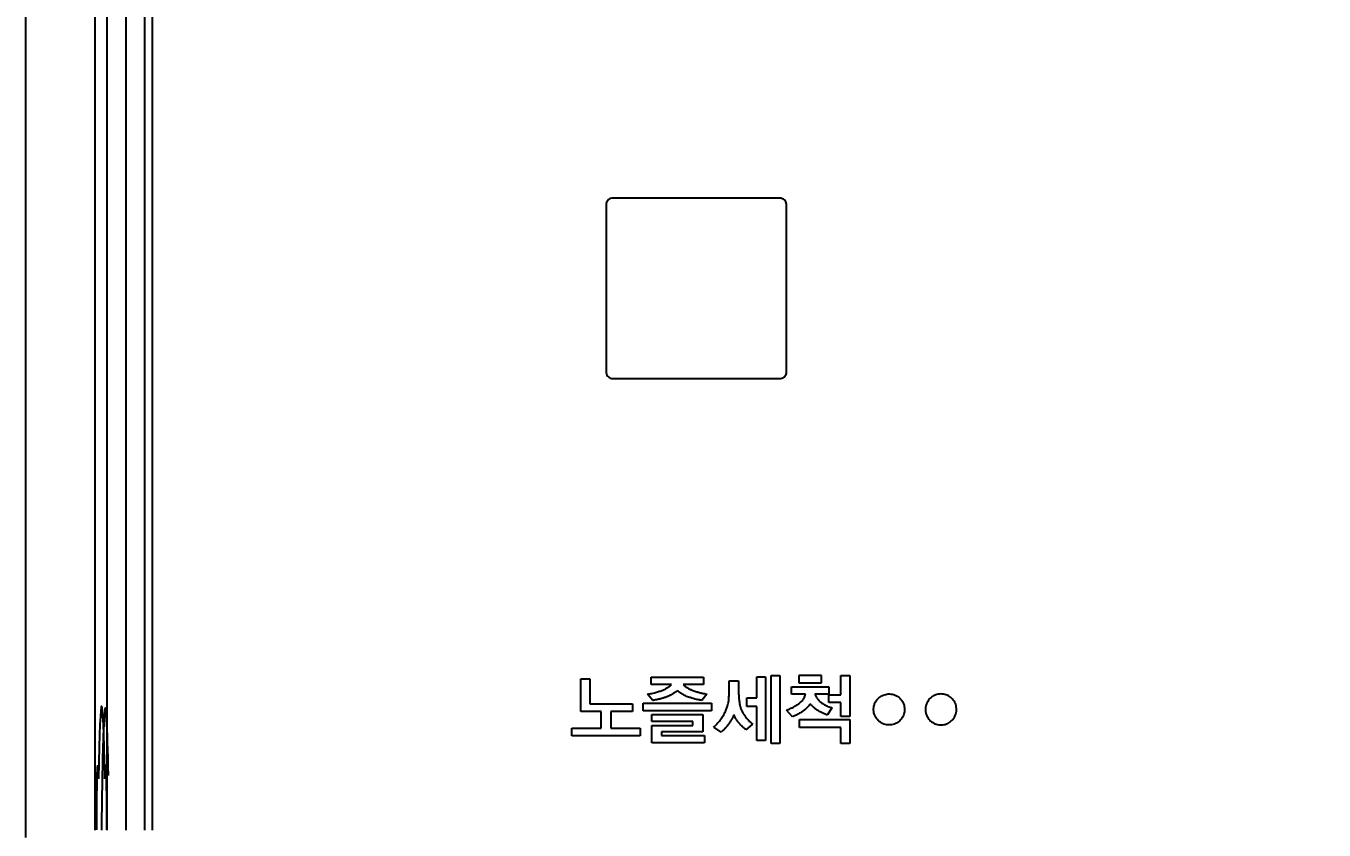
# Model space of a CAD drawing. Header units: millimetres. Extents: x 28 to 2363, y 8 to 1657.
# Drawn here: x 408.77 to 443.78, y 1232.73 to 1254.41 of the extents above; entities that cross this region are included whole.
import ezdxf

# ---------------------------------------------------------------- set-up
doc = ezdxf.new("R2010")
doc.units = ezdxf.units.MM
doc.layers.get('Defpoints').update_dxf_attribs({"linetype": 'CONTINUOUS'})
doc.layers.add('1LINE', color=7, linetype='CONTINUOUS')
doc.styles.add('Annotative', font='malgun.ttf')
doc.dimstyles.new('WOO', dxfattribs={"dimtxt": 20, "dimasz": 2, "dimexe": 1.25, "dimexo": 0.3, "dimgap": 1, "dimtad": 1, "dimdec": 1, "dimzin": 1, "dimdsep": 46, "dimtxsty": 'Annotative', "dimcen": 0, "dimclrd": 1, "dimclre": 1, "dimclrt": 2, "dimadec": 0, "dimazin": 0, "dimtfac": 1, "dimtdec": 1, "dimtofl": 0, "dimtmove": 0, "dimatfit": 3, "dimfxl": 0, "dimarcsym": 0})

# ---------------------------------------------------------------- blocks, each defined once
blk = doc.blocks.new('*D10')
at = {"layer": '1LINE', "color": 1, "lineweight": -2}
for p, q in [((408.775, 1232.532), (408.775, 1334.195)), ((641.425, 1232.532), (641.425, 1334.195)), ((410.775, 1332.945), (639.425, 1332.945))]:
    blk.add_line(p, q, dxfattribs=at)
at = {"layer": '1LINE', "color": 1}
for points in [[(410.775, 1333.278), (410.775, 1332.611), (408.775, 1332.945)], [(639.425, 1333.278), (639.425, 1332.611), (641.425, 1332.945)]]:
    blk.add_solid(points, dxfattribs=at)
at = {"layer": 'Defpoints', "color": 0}
for p in [(641.425, 1332.945), (408.775, 1232.232), (641.425, 1232.232)]:
    blk.add_point(p, dxfattribs=at)
at = {"layer": '1LINE', "color": 2, "insert": (525.1, 1344.278), "char_height": 20, "attachment_point": 5, "style": 'Annotative'}
blk.add_mtext('233', dxfattribs=at)

msp = doc.modelspace()

# ---------------------------------------------------------------- linework, layer by layer
at = {"layer": '1LINE', "linetype": 'Continuous'}
for p, q in [((410.635, 1266.52), (410.635, 1232.733)), ((410.966, 1232.733), (410.966, 1266.52)), ((411.466, 1266.52), (411.466, 1232.733)), ((411.975, 1266.52), (411.975, 1232.733)), ((412.175, 1266.52), (412.175, 1232.733)), ((424.416, 1249.584), (424.416, 1245.089)), ((429.097, 1249.77), (424.602, 1249.77)), ((429.284, 1245.089), (429.284, 1249.133)), ((424.602, 1244.902), (429.098, 1244.902)), ((423.734, 1236.804), (423.976, 1236.804)), ((423.734, 1235.924), (423.734, 1236.804)), ((423.976, 1236.804), (423.976, 1236.136)), ((423.976, 1236.804), (423.976, 1236.804)), ((423.976, 1236.804), (423.976, 1236.136)), ((425.634, 1236.852), (427.042, 1236.852)), ((425.634, 1236.655), (425.634, 1236.852)), ((426.177, 1236.655), (425.634, 1236.655)), ((427.042, 1236.655), (426.498, 1236.655)), ((427.042, 1236.852), (427.042, 1236.655)), ((427.042, 1236.852), (427.042, 1236.655)), ((427.042, 1236.852), (427.042, 1236.852)), ((427.042, 1236.655), (427.042, 1236.655)), ((427.734, 1236.753), (427.991, 1236.753)), ((427.734, 1236.442), (427.734, 1236.753)), ((427.991, 1236.753), (427.991, 1236.442)), ((427.991, 1236.753), (427.991, 1236.442)), ((427.991, 1236.753), (427.991, 1236.753)), ((428.478, 1236.86), (428.712, 1236.86)), ((428.478, 1236.292), (428.478, 1236.86)), ((428.712, 1236.86), (428.712, 1235.147)), ((428.712, 1236.86), (428.712, 1235.147)), ((428.712, 1236.86), (428.712, 1236.86)), ((428.867, 1236.902), (429.1, 1236.902)), ((428.867, 1235.064), (428.867, 1236.902)), ((429.1, 1236.902), (429.1, 1236.902)), ((429.1, 1236.902), (429.1, 1235.064)), ((429.1, 1236.902), (429.1, 1235.064)), ((429.414, 1236.392), (429.414, 1236.595)), ((429.414, 1236.595), (430.425, 1236.595)), ((430.228, 1236.9), (429.616, 1236.9)), ((429.616, 1236.9), (429.616, 1236.704)), ((429.616, 1236.704), (430.228, 1236.704)), ((430.228, 1236.704), (430.228, 1236.9)), ((430.228, 1236.9), (430.228, 1236.9)), ((430.228, 1236.704), (430.228, 1236.9)), ((430.228, 1236.704), (430.228, 1236.704)), ((430.425, 1236.595), (430.425, 1236.392)), ((430.425, 1236.595), (430.425, 1236.595)), ((430.425, 1236.595), (430.425, 1236.392)), ((430.748, 1236.902), (430.99, 1236.902)), ((430.748, 1236.375), (430.748, 1236.902)), ((430.99, 1236.902), (430.99, 1235.793)), ((430.99, 1236.902), (430.99, 1236.902)), ((430.99, 1236.902), (430.99, 1235.793)), ((425.677, 1236.227), (425.538, 1236.396)), ((425.824, 1236.255), (425.824, 1236.255)), ((426.037, 1236.317), (426.037, 1236.317)), ((426.226, 1236.409), (426.226, 1236.409)), ((426.601, 1236.573), (426.601, 1236.573)), ((426.753, 1236.497), (426.753, 1236.497)), ((426.957, 1236.434), (426.957, 1236.434)), ((427.138, 1236.396), (426.998, 1236.227)), ((427.138, 1236.396), (426.998, 1236.227)), ((427.138, 1236.396), (427.138, 1236.396)), ((427.991, 1236.442), (427.991, 1236.442)), ((428.215, 1236.292), (428.478, 1236.292)), ((428.215, 1236.062), (428.215, 1236.292)), ((429.792, 1236.392), (429.414, 1236.392)), ((430.425, 1236.392), (430.046, 1236.392)), ((430.114, 1236.272), (430.114, 1236.272)), ((430.42, 1236.375), (430.748, 1236.375)), ((430.42, 1236.171), (430.42, 1236.375)), ((430.425, 1236.392), (430.425, 1236.392)), ((432.048, 1236.401), (432.048, 1236.401)), ((424.283, 1235.924), (423.734, 1235.924)), ((423.976, 1236.136), (425.128, 1236.136)), ((423.976, 1236.136), (423.976, 1236.136)), ((424.283, 1235.482), (424.283, 1235.924)), ((424.542, 1235.924), (424.542, 1235.482)), ((425.128, 1235.924), (424.542, 1235.924)), ((424.542, 1235.924), (424.542, 1235.924)), ((424.542, 1235.924), (424.542, 1235.482)), ((425.128, 1236.136), (425.128, 1235.924)), ((425.128, 1236.136), (425.128, 1236.136)), ((425.128, 1236.136), (425.128, 1235.924)), ((425.128, 1235.924), (425.128, 1235.924)), ((425.419, 1236.148), (427.257, 1236.148)), ((425.419, 1235.949), (425.419, 1236.148)), ((427.257, 1235.949), (425.419, 1235.949)), ((425.677, 1236.227), (425.677, 1236.227)), ((426.998, 1236.227), (426.998, 1236.227)), ((427.257, 1236.148), (427.257, 1235.949)), ((427.257, 1236.148), (427.257, 1236.148)), ((427.257, 1236.148), (427.257, 1235.949)), ((427.257, 1235.949), (427.257, 1235.949)), ((428.018, 1236.14), (428.018, 1236.14)), ((428.478, 1236.062), (428.215, 1236.062)), ((428.478, 1235.147), (428.478, 1236.062)), ((429.441, 1235.786), (429.282, 1235.968)), ((429.715, 1235.931), (429.715, 1235.931)), ((429.841, 1236.037), (429.841, 1236.037)), ((430.222, 1236.166), (430.222, 1236.166)), ((430.382, 1236.076), (430.382, 1236.076)), ((430.508, 1236.031), (430.385, 1235.837)), ((430.508, 1236.031), (430.385, 1235.837)), ((430.748, 1236.171), (430.42, 1236.171)), ((430.508, 1236.031), (430.508, 1236.031)), ((430.748, 1235.793), (430.748, 1236.171)), ((425.648, 1235.847), (427.027, 1235.847)), ((425.648, 1235.655), (425.648, 1235.847)), ((426.759, 1235.655), (425.648, 1235.655)), ((425.648, 1235.551), (426.759, 1235.551)), ((425.648, 1235.085), (425.648, 1235.551)), ((426.759, 1235.551), (426.759, 1235.655)), ((427.027, 1235.847), (427.027, 1235.381)), ((427.027, 1235.847), (427.027, 1235.381)), ((427.027, 1235.847), (427.027, 1235.847)), ((427.733, 1235.609), (427.733, 1235.609)), ((427.815, 1235.736), (427.815, 1235.736)), ((428.121, 1235.864), (428.121, 1235.864)), ((428.367, 1235.59), (428.188, 1235.436)), ((428.367, 1235.59), (428.188, 1235.436)), ((428.249, 1235.697), (428.249, 1235.697)), ((428.367, 1235.59), (428.367, 1235.59)), ((429.441, 1235.786), (429.441, 1235.786)), ((429.56, 1235.839), (429.56, 1235.839)), ((429.633, 1235.71), (430.986, 1235.71)), ((429.633, 1235.494), (429.633, 1235.71)), ((430.385, 1235.837), (430.385, 1235.837)), ((430.99, 1235.793), (430.748, 1235.793)), ((430.986, 1235.71), (430.986, 1235.064)), ((430.986, 1235.71), (430.986, 1235.71)), ((430.986, 1235.71), (430.986, 1235.064)), ((430.99, 1235.793), (430.99, 1235.793)), ((432.048, 1235.565), (432.048, 1235.565)), ((423.498, 1235.482), (424.283, 1235.482)), ((423.498, 1235.271), (423.498, 1235.482)), ((425.335, 1235.271), (423.498, 1235.271)), ((424.542, 1235.482), (425.335, 1235.482)), ((424.542, 1235.482), (424.542, 1235.482)), ((425.335, 1235.482), (425.335, 1235.482)), ((425.335, 1235.482), (425.335, 1235.271)), ((425.335, 1235.482), (425.335, 1235.271)), ((425.335, 1235.271), (425.335, 1235.271)), ((425.914, 1235.381), (425.914, 1235.277)), ((425.914, 1235.381), (425.914, 1235.277)), ((427.027, 1235.381), (425.914, 1235.381)), ((425.914, 1235.381), (425.914, 1235.381)), ((425.914, 1235.277), (427.071, 1235.277)), ((425.914, 1235.277), (425.914, 1235.277)), ((427.027, 1235.381), (427.027, 1235.381)), ((427.071, 1235.277), (427.071, 1235.085)), ((427.071, 1235.277), (427.071, 1235.085)), ((427.071, 1235.277), (427.071, 1235.277)), ((427.522, 1235.371), (427.319, 1235.509)), ((427.522, 1235.371), (427.522, 1235.371)), ((427.633, 1235.481), (427.633, 1235.481)), ((428.188, 1235.436), (428.188, 1235.436)), ((430.746, 1235.494), (429.633, 1235.494)), ((430.746, 1235.064), (430.746, 1235.494)), ((427.071, 1235.085), (425.648, 1235.085)), ((427.071, 1235.085), (427.071, 1235.085)), ((428.712, 1235.147), (428.478, 1235.147)), ((428.712, 1235.147), (428.712, 1235.147)), ((429.1, 1235.064), (428.867, 1235.064)), ((429.1, 1235.064), (429.1, 1235.064)), ((430.986, 1235.064), (430.746, 1235.064)), ((430.986, 1235.064), (430.986, 1235.064))]:
    msp.add_line(p, q, dxfattribs=at)
for centre, major_axis, start_param, end_param in [((410.816, 1228.82), (0, 7.25), 5.530522, 7.035849), ((410.916, 1228.82), (0, 7.2), 5.556157, 7.279511), ((410.916, 1228.82), (0, 7.2), 0.399721, 0.67246)]:
    msp.add_ellipse(centre, major_axis=major_axis, ratio=0.017455, start_param=start_param, end_param=end_param, dxfattribs=at)
for points, knots in [([(424.602, 1249.77), (424.581, 1249.77), (424.56, 1249.766), (424.52, 1249.752), (424.501, 1249.742), (424.467, 1249.715), (424.453, 1249.698), (424.432, 1249.662), (424.424, 1249.643), (424.417, 1249.611), (424.416, 1249.597), (424.416, 1249.584)], [0, 0, 0, 0, 0.217689, 0.217689, 0.43492, 0.43492, 0.658347, 0.658347, 0.861778, 0.861778, 1, 1, 1, 1]), ([(429.284, 1249.133), (429.284, 1249.203), (429.284, 1249.273), (429.284, 1249.415), (429.284, 1249.486), (429.285, 1249.585), (429.284, 1249.613), (429.269, 1249.659), (429.26, 1249.678), (429.236, 1249.71), (429.221, 1249.725), (429.188, 1249.748), (429.169, 1249.757), (429.133, 1249.767), (429.115, 1249.77), (429.097, 1249.77)], [0, 0, 0, 0, 0.283392, 0.283392, 0.570299, 0.570299, 0.683625, 0.683625, 0.765234, 0.765234, 0.846958, 0.846958, 0.928834, 0.928834, 1, 1, 1, 1]), ([(424.416, 1245.089), (424.416, 1245.067), (424.42, 1245.046), (424.433, 1245.006), (424.444, 1244.987), (424.47, 1244.954), (424.486, 1244.941), (424.521, 1244.92), (424.54, 1244.912), (424.574, 1244.904), (424.588, 1244.902), (424.602, 1244.902)], [0, 0, 0, 0, 0.218174, 0.218174, 0.436823, 0.436823, 0.645925, 0.645925, 0.856084, 0.856084, 1, 1, 1, 1]), ([(429.098, 1244.902), (429.119, 1244.902), (429.14, 1244.906), (429.18, 1244.92), (429.199, 1244.931), (429.232, 1244.957), (429.247, 1244.974), (429.268, 1245.01), (429.275, 1245.029), (429.282, 1245.061), (429.284, 1245.075), (429.284, 1245.089)], [0, 0, 0, 0, 0.217769, 0.217769, 0.435075, 0.435075, 0.658663, 0.658663, 0.862237, 0.862237, 1, 1, 1, 1]), ([(426.076, 1236.573), (426.087, 1236.58), (426.098, 1236.588), (426.12, 1236.603), (426.131, 1236.611), (426.154, 1236.631), (426.166, 1236.643), (426.177, 1236.655)], [0, 0, 0, 0, 0.306902, 0.306902, 0.614004, 0.614004, 1, 1, 1, 1]), ([(426.498, 1236.655), (426.507, 1236.645), (426.517, 1236.636), (426.537, 1236.618), (426.548, 1236.609), (426.572, 1236.591), (426.586, 1236.582), (426.601, 1236.573)], [0, 0, 0, 0, 0.308091, 0.308091, 0.615077, 0.615077, 1, 1, 1, 1]), ([(425.538, 1236.396), (425.556, 1236.399), (425.575, 1236.402), (425.612, 1236.41), (425.63, 1236.413), (425.672, 1236.423), (425.695, 1236.428), (425.719, 1236.434)], [0, 0, 0, 0, 0.304963, 0.304963, 0.609891, 0.609891, 1, 1, 1, 1]), ([(425.824, 1236.255), (425.808, 1236.251), (425.791, 1236.247), (425.759, 1236.24), (425.742, 1236.237), (425.71, 1236.231), (425.694, 1236.229), (425.677, 1236.227)], [0, 0, 0, 0, 0.339059, 0.339059, 0.669086, 0.669086, 1, 1, 1, 1]), ([(425.824, 1236.255), (425.819, 1236.253), (425.814, 1236.252), (425.79, 1236.247), (425.771, 1236.242), (425.735, 1236.235), (425.718, 1236.232), (425.693, 1236.229), (425.685, 1236.228), (425.677, 1236.227)], [0, 0, 0, 0, 0.098344, 0.098344, 0.500012, 0.500012, 0.839188, 0.839188, 1, 1, 1, 1]), ([(425.719, 1236.434), (425.737, 1236.439), (425.755, 1236.443), (425.791, 1236.453), (425.809, 1236.459), (425.859, 1236.474), (425.891, 1236.485), (425.922, 1236.497)], [0, 0, 0, 0, 0.264872, 0.264872, 0.529755, 0.529755, 1, 1, 1, 1]), ([(426.037, 1236.317), (426.022, 1236.312), (426.008, 1236.307), (425.97, 1236.295), (425.946, 1236.287), (425.902, 1236.275), (425.882, 1236.269), (425.85, 1236.261), (425.837, 1236.258), (425.824, 1236.255)], [0, 0, 0, 0, 0.204625, 0.204625, 0.546008, 0.546008, 0.819031, 0.819031, 1, 1, 1, 1]), ([(426.037, 1236.317), (426.018, 1236.31), (425.999, 1236.304), (425.96, 1236.292), (425.941, 1236.286), (425.889, 1236.271), (425.857, 1236.262), (425.824, 1236.255)], [0, 0, 0, 0, 0.272975, 0.272975, 0.545963, 0.545963, 1, 1, 1, 1]), ([(425.922, 1236.497), (425.936, 1236.502), (425.951, 1236.508), (425.979, 1236.521), (425.993, 1236.527), (426.03, 1236.546), (426.053, 1236.559), (426.076, 1236.573)], [0, 0, 0, 0, 0.268041, 0.268041, 0.536114, 0.536114, 1, 1, 1, 1]), ([(426.226, 1236.409), (426.211, 1236.399), (426.195, 1236.39), (426.163, 1236.372), (426.147, 1236.364), (426.111, 1236.346), (426.09, 1236.337), (426.058, 1236.325), (426.048, 1236.321), (426.037, 1236.317)], [0, 0, 0, 0, 0.258237, 0.258237, 0.516471, 0.516471, 0.835864, 0.835864, 1, 1, 1, 1]), ([(426.226, 1236.409), (426.211, 1236.399), (426.195, 1236.39), (426.163, 1236.372), (426.147, 1236.364), (426.1, 1236.341), (426.069, 1236.328), (426.037, 1236.317)], [0, 0, 0, 0, 0.258151, 0.258151, 0.516301, 0.516301, 1, 1, 1, 1]), ([(426.34, 1236.492), (426.328, 1236.48), (426.314, 1236.47), (426.288, 1236.451), (426.275, 1236.442), (426.251, 1236.425), (426.238, 1236.417), (426.226, 1236.409)], [0, 0, 0, 0, 0.366307, 0.366307, 0.683017, 0.683017, 1, 1, 1, 1]), ([(426.45, 1236.409), (426.435, 1236.418), (426.421, 1236.428), (426.395, 1236.446), (426.383, 1236.454), (426.361, 1236.472), (426.349, 1236.481), (426.34, 1236.492)], [0, 0, 0, 0, 0.37463, 0.37463, 0.685643, 0.685643, 1, 1, 1, 1]), ([(426.639, 1236.317), (426.621, 1236.323), (426.604, 1236.329), (426.571, 1236.343), (426.554, 1236.351), (426.507, 1236.374), (426.478, 1236.39), (426.45, 1236.409)], [0, 0, 0, 0, 0.258703, 0.258703, 0.517431, 0.517431, 1, 1, 1, 1]), ([(426.601, 1236.573), (426.613, 1236.565), (426.626, 1236.558), (426.653, 1236.543), (426.666, 1236.536), (426.696, 1236.522), (426.712, 1236.514), (426.737, 1236.503), (426.745, 1236.5), (426.753, 1236.497)], [0, 0, 0, 0, 0.263341, 0.263341, 0.526656, 0.526656, 0.849388, 0.849388, 1, 1, 1, 1]), ([(426.601, 1236.573), (426.613, 1236.565), (426.626, 1236.558), (426.653, 1236.543), (426.666, 1236.536), (426.703, 1236.518), (426.728, 1236.507), (426.753, 1236.497)], [0, 0, 0, 0, 0.263309, 0.263309, 0.526592, 0.526592, 1, 1, 1, 1]), ([(426.853, 1236.255), (426.833, 1236.259), (426.813, 1236.264), (426.773, 1236.275), (426.753, 1236.281), (426.702, 1236.296), (426.67, 1236.306), (426.639, 1236.317)], [0, 0, 0, 0, 0.275929, 0.275929, 0.551823, 0.551823, 1, 1, 1, 1]), ([(426.753, 1236.497), (426.77, 1236.49), (426.788, 1236.484), (426.824, 1236.472), (426.842, 1236.466), (426.882, 1236.454), (426.904, 1236.448), (426.936, 1236.439), (426.947, 1236.437), (426.957, 1236.434)], [0, 0, 0, 0, 0.26423, 0.26423, 0.528445, 0.528445, 0.851723, 0.851723, 1, 1, 1, 1]), ([(426.753, 1236.497), (426.77, 1236.49), (426.788, 1236.484), (426.824, 1236.472), (426.842, 1236.466), (426.892, 1236.451), (426.924, 1236.442), (426.957, 1236.434)], [0, 0, 0, 0, 0.264215, 0.264215, 0.528415, 0.528415, 1, 1, 1, 1]), ([(426.998, 1236.227), (426.981, 1236.229), (426.965, 1236.231), (426.932, 1236.237), (426.916, 1236.24), (426.884, 1236.247), (426.868, 1236.251), (426.853, 1236.255)], [0, 0, 0, 0, 0.337239, 0.337239, 0.668408, 0.668408, 1, 1, 1, 1]), ([(426.957, 1236.434), (426.971, 1236.431), (426.984, 1236.427), (427.021, 1236.419), (427.044, 1236.414), (427.085, 1236.405), (427.104, 1236.402), (427.127, 1236.398), (427.132, 1236.397), (427.138, 1236.396)], [0, 0, 0, 0, 0.228571, 0.228571, 0.609908, 0.609908, 0.914884, 0.914884, 1, 1, 1, 1]), ([(426.957, 1236.434), (426.975, 1236.43), (426.993, 1236.425), (427.03, 1236.417), (427.048, 1236.413), (427.09, 1236.404), (427.114, 1236.4), (427.138, 1236.396)], [0, 0, 0, 0, 0.304938, 0.304938, 0.609888, 0.609888, 1, 1, 1, 1]), ([(427.718, 1236.186), (427.721, 1236.209), (427.724, 1236.233), (427.728, 1236.279), (427.73, 1236.302), (427.733, 1236.364), (427.734, 1236.404), (427.734, 1236.442)], [0, 0, 0, 0, 0.272316, 0.272316, 0.544598, 0.544598, 1, 1, 1, 1]), ([(427.991, 1236.442), (427.991, 1236.416), (427.992, 1236.389), (427.995, 1236.335), (427.997, 1236.309), (428.004, 1236.234), (428.01, 1236.187), (428.018, 1236.14)], [0, 0, 0, 0, 0.264293, 0.264293, 0.528568, 0.528568, 1, 1, 1, 1]), ([(427.991, 1236.442), (427.991, 1236.416), (427.992, 1236.389), (427.995, 1236.335), (427.997, 1236.309), (428.004, 1236.234), (428.01, 1236.187), (428.018, 1236.14)], [0, 0, 0, 0, 0.264293, 0.264293, 0.528568, 0.528568, 1, 1, 1, 1]), ([(429.604, 1236.131), (429.615, 1236.139), (429.625, 1236.147), (429.652, 1236.169), (429.669, 1236.184), (429.697, 1236.213), (429.708, 1236.226), (429.725, 1236.248), (429.731, 1236.256), (429.736, 1236.264)], [0, 0, 0, 0, 0.209619, 0.209619, 0.563192, 0.563192, 0.845026, 0.845026, 1, 1, 1, 1]), ([(429.736, 1236.264), (429.742, 1236.272), (429.748, 1236.281), (429.762, 1236.305), (429.77, 1236.321), (429.782, 1236.351), (429.786, 1236.364), (429.79, 1236.383), (429.791, 1236.387), (429.792, 1236.392)], [0, 0, 0, 0, 0.221119, 0.221119, 0.59698, 0.59698, 0.896207, 0.896207, 1, 1, 1, 1]), ([(430.046, 1236.392), (430.046, 1236.392), (430.046, 1236.392), (430.051, 1236.38), (430.056, 1236.368), (430.067, 1236.344), (430.074, 1236.333), (430.088, 1236.309), (430.097, 1236.296), (430.109, 1236.279), (430.112, 1236.276), (430.114, 1236.272)], [0, 0, 0, 0, 0.000085, 0.000085, 0.282002, 0.282002, 0.563705, 0.563705, 0.900308, 0.900308, 1, 1, 1, 1]), ([(430.114, 1236.272), (430.12, 1236.264), (430.126, 1236.257), (430.143, 1236.237), (430.154, 1236.226), (430.175, 1236.205), (430.184, 1236.197), (430.203, 1236.181), (430.212, 1236.173), (430.222, 1236.166)], [0, 0, 0, 0, 0.189774, 0.189774, 0.509164, 0.509164, 0.763723, 0.763723, 1, 1, 1, 1]), ([(430.114, 1236.272), (430.12, 1236.264), (430.126, 1236.257), (430.143, 1236.237), (430.154, 1236.226), (430.175, 1236.205), (430.184, 1236.197), (430.203, 1236.181), (430.212, 1236.173), (430.222, 1236.166)], [0, 0, 0, 0, 0.189777, 0.189777, 0.509167, 0.509167, 0.763726, 0.763726, 1, 1, 1, 1]), ([(431.639, 1236.07), (431.63, 1236.024), (431.628, 1235.976), (431.64, 1235.883), (431.654, 1235.837), (431.696, 1235.753), (431.724, 1235.715), (431.792, 1235.65), (431.831, 1235.623), (431.917, 1235.583), (431.963, 1235.571), (432.056, 1235.562), (432.104, 1235.566), (432.195, 1235.588), (432.239, 1235.608), (432.317, 1235.659), (432.352, 1235.692), (432.409, 1235.766), (432.431, 1235.809), (432.46, 1235.898), (432.467, 1235.946), (432.465, 1236.039), (432.456, 1236.087), (432.423, 1236.174), (432.399, 1236.216), (432.339, 1236.287), (432.302, 1236.318), (432.222, 1236.366), (432.176, 1236.383), (432.085, 1236.402), (432.037, 1236.403), (431.944, 1236.39), (431.898, 1236.376), (431.815, 1236.332), (431.777, 1236.304), (431.712, 1236.236), (431.686, 1236.196), (431.655, 1236.126), (431.645, 1236.098), (431.639, 1236.07)], [0, 0, 0, 0, 0.053814, 0.053814, 0.107664, 0.107664, 0.161066, 0.161066, 0.214966, 0.214966, 0.268794, 0.268794, 0.322154, 0.322154, 0.376181, 0.376181, 0.429547, 0.429547, 0.483536, 0.483536, 0.537151, 0.537151, 0.59099, 0.59099, 0.644588, 0.644588, 0.698162, 0.698162, 0.75207, 0.75207, 0.805426, 0.805426, 0.859642, 0.859642, 0.913049, 0.913049, 0.966893, 0.966893, 1, 1, 1, 1]), ([(433.038, 1235.896), (433.028, 1235.942), (433.026, 1235.99), (433.038, 1236.083), (433.052, 1236.129), (433.094, 1236.212), (433.123, 1236.251), (433.19, 1236.316), (433.229, 1236.343), (433.314, 1236.382), (433.361, 1236.394), (433.454, 1236.403), (433.502, 1236.4), (433.593, 1236.377), (433.637, 1236.358), (433.715, 1236.306), (433.75, 1236.274), (433.807, 1236.199), (433.83, 1236.157), (433.859, 1236.068), (433.866, 1236.02), (433.863, 1235.927), (433.854, 1235.879), (433.821, 1235.792), (433.797, 1235.75), (433.737, 1235.679), (433.7, 1235.648), (433.62, 1235.6), (433.575, 1235.582), (433.483, 1235.564), (433.435, 1235.563), (433.343, 1235.575), (433.297, 1235.59), (433.213, 1235.633), (433.175, 1235.662), (433.111, 1235.73), (433.084, 1235.77), (433.053, 1235.839), (433.044, 1235.867), (433.038, 1235.896)], [0, 0, 0, 0, 0.053786, 0.053786, 0.107614, 0.107614, 0.16092, 0.16092, 0.214707, 0.214707, 0.268507, 0.268507, 0.32195, 0.32195, 0.376114, 0.376114, 0.429525, 0.429525, 0.483447, 0.483447, 0.536943, 0.536943, 0.590717, 0.590717, 0.644364, 0.644364, 0.698041, 0.698041, 0.752012, 0.752012, 0.805336, 0.805336, 0.859446, 0.859446, 0.912797, 0.912797, 0.966679, 0.966679, 1, 1, 1, 1]), ([(427.49, 1235.69), (427.502, 1235.704), (427.512, 1235.718), (427.541, 1235.758), (427.558, 1235.783), (427.586, 1235.829), (427.598, 1235.85), (427.618, 1235.889), (427.626, 1235.907), (427.634, 1235.924)], [0, 0, 0, 0, 0.196308, 0.196308, 0.525871, 0.525871, 0.788819, 0.788819, 1, 1, 1, 1]), ([(427.634, 1235.924), (427.643, 1235.943), (427.651, 1235.961), (427.671, 1236.011), (427.682, 1236.042), (427.7, 1236.1), (427.707, 1236.127), (427.714, 1236.164), (427.716, 1236.175), (427.718, 1236.186)], [0, 0, 0, 0, 0.21815, 0.21815, 0.584687, 0.584687, 0.877256, 0.877256, 1, 1, 1, 1]), ([(428.018, 1236.14), (428.022, 1236.113), (428.027, 1236.087), (428.041, 1236.035), (428.049, 1236.009), (428.069, 1235.959), (428.08, 1235.935), (428.102, 1235.895), (428.111, 1235.879), (428.121, 1235.864)], [0, 0, 0, 0, 0.269894, 0.269894, 0.544088, 0.544088, 0.816382, 0.816382, 1, 1, 1, 1]), ([(428.018, 1236.14), (428.022, 1236.113), (428.027, 1236.087), (428.041, 1236.035), (428.049, 1236.009), (428.069, 1235.959), (428.08, 1235.935), (428.102, 1235.895), (428.111, 1235.879), (428.121, 1235.864)], [0, 0, 0, 0, 0.269895, 0.269895, 0.544089, 0.544089, 0.816383, 0.816383, 1, 1, 1, 1]), ([(429.282, 1235.968), (429.298, 1235.973), (429.313, 1235.979), (429.344, 1235.99), (429.359, 1235.996), (429.392, 1236.01), (429.41, 1236.018), (429.431, 1236.028), (429.434, 1236.029), (429.438, 1236.031)], [0, 0, 0, 0, 0.29287, 0.29287, 0.585644, 0.585644, 0.930233, 0.930233, 1, 1, 1, 1]), ([(429.438, 1236.031), (429.449, 1236.036), (429.46, 1236.042), (429.489, 1236.057), (429.507, 1236.067), (429.539, 1236.086), (429.552, 1236.095), (429.579, 1236.113), (429.591, 1236.122), (429.604, 1236.131)], [0, 0, 0, 0, 0.189272, 0.189272, 0.506577, 0.506577, 0.759832, 0.759832, 1, 1, 1, 1]), ([(429.715, 1235.931), (429.705, 1235.924), (429.695, 1235.918), (429.669, 1235.901), (429.652, 1235.89), (429.622, 1235.872), (429.609, 1235.865), (429.583, 1235.851), (429.572, 1235.845), (429.56, 1235.839)], [0, 0, 0, 0, 0.19504, 0.19504, 0.520586, 0.520586, 0.78089, 0.78089, 1, 1, 1, 1]), ([(429.715, 1235.931), (429.705, 1235.924), (429.695, 1235.918), (429.669, 1235.901), (429.652, 1235.89), (429.622, 1235.872), (429.609, 1235.865), (429.583, 1235.851), (429.572, 1235.845), (429.56, 1235.839)], [0, 0, 0, 0, 0.195037, 0.195037, 0.520583, 0.520583, 0.780887, 0.780887, 1, 1, 1, 1]), ([(429.841, 1236.037), (429.831, 1236.026), (429.82, 1236.015), (429.798, 1235.995), (429.787, 1235.986), (429.762, 1235.965), (429.747, 1235.954), (429.727, 1235.939), (429.721, 1235.935), (429.715, 1235.931)], [0, 0, 0, 0, 0.268719, 0.268719, 0.537352, 0.537352, 0.864048, 0.864048, 1, 1, 1, 1]), ([(429.841, 1236.037), (429.831, 1236.026), (429.82, 1236.015), (429.798, 1235.995), (429.787, 1235.986), (429.762, 1235.965), (429.747, 1235.954), (429.727, 1235.939), (429.721, 1235.935), (429.715, 1235.931)], [0, 0, 0, 0, 0.268718, 0.268718, 0.53735, 0.53735, 0.864045, 0.864045, 1, 1, 1, 1]), ([(429.921, 1236.133), (429.921, 1236.133), (429.921, 1236.133), (429.914, 1236.122), (429.907, 1236.112), (429.891, 1236.092), (429.882, 1236.082), (429.864, 1236.062), (429.854, 1236.051), (429.843, 1236.039), (429.842, 1236.038), (429.841, 1236.037)], [0, 0, 0, 0, 0.000117, 0.000117, 0.305029, 0.305029, 0.609724, 0.609724, 0.963177, 0.963177, 1, 1, 1, 1]), ([(430.007, 1236.047), (430.001, 1236.052), (429.994, 1236.058), (429.978, 1236.073), (429.968, 1236.083), (429.95, 1236.101), (429.942, 1236.11), (429.93, 1236.123), (429.926, 1236.128), (429.921, 1236.133)], [0, 0, 0, 0, 0.208982, 0.208982, 0.557896, 0.557896, 0.836883, 0.836883, 1, 1, 1, 1]), ([(430.118, 1235.96), (430.11, 1235.965), (430.102, 1235.97), (430.083, 1235.985), (430.07, 1235.994), (430.049, 1236.011), (430.039, 1236.019), (430.022, 1236.033), (430.014, 1236.04), (430.007, 1236.047)], [0, 0, 0, 0, 0.196313, 0.196313, 0.523933, 0.523933, 0.785914, 0.785914, 1, 1, 1, 1]), ([(430.264, 1235.881), (430.251, 1235.886), (430.238, 1235.892), (430.213, 1235.905), (430.2, 1235.911), (430.173, 1235.926), (430.158, 1235.935), (430.134, 1235.949), (430.126, 1235.954), (430.118, 1235.96)], [0, 0, 0, 0, 0.253441, 0.253441, 0.506891, 0.506891, 0.822359, 0.822359, 1, 1, 1, 1]), ([(430.222, 1236.166), (430.233, 1236.159), (430.243, 1236.152), (430.272, 1236.134), (430.291, 1236.122), (430.325, 1236.104), (430.34, 1236.096), (430.364, 1236.084), (430.373, 1236.08), (430.382, 1236.076)], [0, 0, 0, 0, 0.2101, 0.2101, 0.561619, 0.561619, 0.842471, 0.842471, 1, 1, 1, 1]), ([(430.222, 1236.166), (430.233, 1236.159), (430.243, 1236.152), (430.272, 1236.134), (430.291, 1236.122), (430.325, 1236.104), (430.34, 1236.096), (430.364, 1236.084), (430.373, 1236.08), (430.382, 1236.076)], [0, 0, 0, 0, 0.210103, 0.210103, 0.561622, 0.561622, 0.842474, 0.842474, 1, 1, 1, 1]), ([(430.382, 1236.076), (430.391, 1236.072), (430.4, 1236.068), (430.425, 1236.058), (430.441, 1236.052), (430.47, 1236.042), (430.482, 1236.038), (430.5, 1236.033), (430.504, 1236.032), (430.508, 1236.031)], [0, 0, 0, 0, 0.226141, 0.226141, 0.603964, 0.603964, 0.906092, 0.906092, 1, 1, 1, 1]), ([(430.382, 1236.076), (430.391, 1236.072), (430.4, 1236.068), (430.425, 1236.058), (430.441, 1236.052), (430.47, 1236.042), (430.482, 1236.038), (430.5, 1236.033), (430.504, 1236.032), (430.508, 1236.031)], [0, 0, 0, 0, 0.226145, 0.226145, 0.60397, 0.60397, 0.906097, 0.906097, 1, 1, 1, 1]), ([(427.319, 1235.509), (427.319, 1235.509), (427.319, 1235.509), (427.338, 1235.524), (427.356, 1235.541), (427.391, 1235.575), (427.408, 1235.592), (427.447, 1235.636), (427.469, 1235.663), (427.49, 1235.69)], [0, 0, 0, 0, 0.000088, 0.000088, 0.292579, 0.292579, 0.584871, 0.584871, 1, 1, 1, 1]), ([(427.733, 1235.609), (427.726, 1235.6), (427.72, 1235.59), (427.702, 1235.566), (427.69, 1235.551), (427.669, 1235.524), (427.66, 1235.512), (427.644, 1235.494), (427.638, 1235.487), (427.633, 1235.481)], [0, 0, 0, 0, 0.209286, 0.209286, 0.558643, 0.558643, 0.83798, 0.83798, 1, 1, 1, 1]), ([(427.733, 1235.609), (427.726, 1235.6), (427.72, 1235.59), (427.702, 1235.566), (427.69, 1235.551), (427.669, 1235.524), (427.66, 1235.512), (427.644, 1235.494), (427.638, 1235.487), (427.633, 1235.481)], [0, 0, 0, 0, 0.209288, 0.209288, 0.558646, 0.558646, 0.837983, 0.837983, 1, 1, 1, 1]), ([(427.815, 1235.736), (427.814, 1235.734), (427.813, 1235.732), (427.805, 1235.72), (427.799, 1235.71), (427.787, 1235.691), (427.781, 1235.682), (427.766, 1235.659), (427.757, 1235.645), (427.743, 1235.624), (427.738, 1235.617), (427.733, 1235.609)], [0, 0, 0, 0, 0.048786, 0.048786, 0.274347, 0.274347, 0.499996, 0.499996, 0.817077, 0.817077, 1, 1, 1, 1]), ([(427.815, 1235.736), (427.814, 1235.734), (427.813, 1235.732), (427.805, 1235.72), (427.799, 1235.71), (427.787, 1235.691), (427.781, 1235.682), (427.766, 1235.659), (427.757, 1235.645), (427.743, 1235.624), (427.738, 1235.617), (427.733, 1235.609)], [0, 0, 0, 0, 0.048787, 0.048787, 0.274349, 0.274349, 0.499998, 0.499998, 0.817079, 0.817079, 1, 1, 1, 1]), ([(427.862, 1235.841), (427.86, 1235.834), (427.857, 1235.827), (427.85, 1235.808), (427.846, 1235.797), (427.837, 1235.777), (427.832, 1235.768), (427.824, 1235.752), (427.82, 1235.744), (427.815, 1235.736)], [0, 0, 0, 0, 0.192143, 0.192143, 0.513513, 0.513513, 0.770303, 0.770303, 1, 1, 1, 1]), ([(427.916, 1235.739), (427.91, 1235.748), (427.905, 1235.757), (427.894, 1235.776), (427.889, 1235.785), (427.879, 1235.806), (427.873, 1235.818), (427.866, 1235.833), (427.864, 1235.837), (427.862, 1235.841)], [0, 0, 0, 0, 0.278437, 0.278437, 0.556846, 0.556846, 0.890714, 0.890714, 1, 1, 1, 1]), ([(427.983, 1235.64), (427.978, 1235.647), (427.973, 1235.654), (427.959, 1235.672), (427.951, 1235.684), (427.937, 1235.705), (427.93, 1235.715), (427.921, 1235.729), (427.919, 1235.734), (427.916, 1235.739)], [0, 0, 0, 0, 0.214399, 0.214399, 0.572243, 0.572243, 0.858387, 0.858387, 1, 1, 1, 1]), ([(428.091, 1235.521), (428.08, 1235.531), (428.07, 1235.542), (428.05, 1235.563), (428.04, 1235.573), (428.018, 1235.597), (428.007, 1235.611), (427.992, 1235.63), (427.987, 1235.635), (427.983, 1235.64)], [0, 0, 0, 0, 0.272576, 0.272576, 0.545126, 0.545126, 0.874693, 0.874693, 1, 1, 1, 1]), ([(428.121, 1235.864), (428.126, 1235.857), (428.13, 1235.85), (428.15, 1235.821), (428.165, 1235.799), (428.194, 1235.76), (428.208, 1235.743), (428.231, 1235.716), (428.24, 1235.706), (428.249, 1235.697)], [0, 0, 0, 0, 0.12138, 0.12138, 0.500017, 0.500017, 0.816188, 0.816188, 1, 1, 1, 1]), ([(428.121, 1235.864), (428.126, 1235.857), (428.13, 1235.85), (428.15, 1235.821), (428.165, 1235.799), (428.194, 1235.76), (428.208, 1235.743), (428.231, 1235.716), (428.24, 1235.706), (428.249, 1235.697)], [0, 0, 0, 0, 0.121378, 0.121378, 0.500015, 0.500015, 0.816186, 0.816186, 1, 1, 1, 1]), ([(428.249, 1235.697), (428.254, 1235.692), (428.259, 1235.686), (428.279, 1235.667), (428.293, 1235.653), (428.317, 1235.632), (428.327, 1235.623), (428.348, 1235.606), (428.357, 1235.598), (428.367, 1235.59)], [0, 0, 0, 0, 0.146787, 0.146787, 0.508972, 0.508972, 0.763426, 0.763426, 1, 1, 1, 1]), ([(428.249, 1235.697), (428.258, 1235.687), (428.267, 1235.678), (428.287, 1235.659), (428.297, 1235.65), (428.32, 1235.629), (428.332, 1235.618), (428.353, 1235.602), (428.36, 1235.596), (428.367, 1235.59)], [0, 0, 0, 0, 0.254477, 0.254477, 0.508943, 0.508943, 0.825067, 0.825067, 1, 1, 1, 1]), ([(429.56, 1235.839), (429.556, 1235.837), (429.552, 1235.835), (429.532, 1235.825), (429.517, 1235.817), (429.488, 1235.804), (429.475, 1235.799), (429.455, 1235.791), (429.448, 1235.789), (429.441, 1235.786)], [0, 0, 0, 0, 0.104852, 0.104852, 0.500016, 0.500016, 0.832728, 0.832728, 1, 1, 1, 1]), ([(430.385, 1235.837), (430.371, 1235.84), (430.358, 1235.844), (430.331, 1235.853), (430.318, 1235.858), (430.29, 1235.869), (430.277, 1235.875), (430.264, 1235.881)], [0, 0, 0, 0, 0.319315, 0.319315, 0.659216, 0.659216, 1, 1, 1, 1]), ([(427.633, 1235.481), (427.623, 1235.47), (427.614, 1235.46), (427.594, 1235.44), (427.584, 1235.43), (427.562, 1235.408), (427.55, 1235.397), (427.532, 1235.381), (427.527, 1235.376), (427.522, 1235.371)], [0, 0, 0, 0, 0.26952, 0.26952, 0.539033, 0.539033, 0.866285, 0.866285, 1, 1, 1, 1]), ([(428.188, 1235.436), (428.178, 1235.443), (428.169, 1235.451), (428.15, 1235.467), (428.141, 1235.475), (428.121, 1235.493), (428.111, 1235.503), (428.097, 1235.515), (428.094, 1235.518), (428.091, 1235.521)], [0, 0, 0, 0, 0.282405, 0.282405, 0.564807, 0.564807, 0.901649, 0.901649, 1, 1, 1, 1]), ([(410.903, 1234.112), (410.908, 1234.387), (410.916, 1234.518), (410.93, 1234.416), (410.937, 1234.182), (410.945, 1233.522), (410.947, 1233.117), (410.946, 1232.735)], [0, 0, 0, 0, 0.341961, 0.341961, 0.683921, 0.683921, 1, 1, 1, 1]), ([(410.687, 1232.735), (410.685, 1233.117), (410.687, 1233.522), (410.695, 1234.182), (410.702, 1234.416), (410.71, 1234.475), (410.711, 1234.478), (410.712, 1234.478)], [0, 0, 0, 0, 0.44709, 0.44709, 0.930789, 0.930789, 1, 1, 1, 1])]:
    msp.add_open_spline(points, degree=3, knots=knots, dxfattribs=at)

# ---------------------------------------------------------------- dimensions: what is measured, and where the dimension line sits
at = {"layer": '1LINE'}
dim = msp.add_linear_dim(base=(641.425, 1332.945), p1=(408.775, 1232.232), p2=(641.425, 1232.232), dimstyle='WOO', override={"dimdec": 0}, dxfattribs=at)
dim.commit()
dim.dimension.update_dxf_attribs({"geometry": '*D10', "text_midpoint": (525.1, 1344.278)})

doc.saveas('drawing.dxf')
